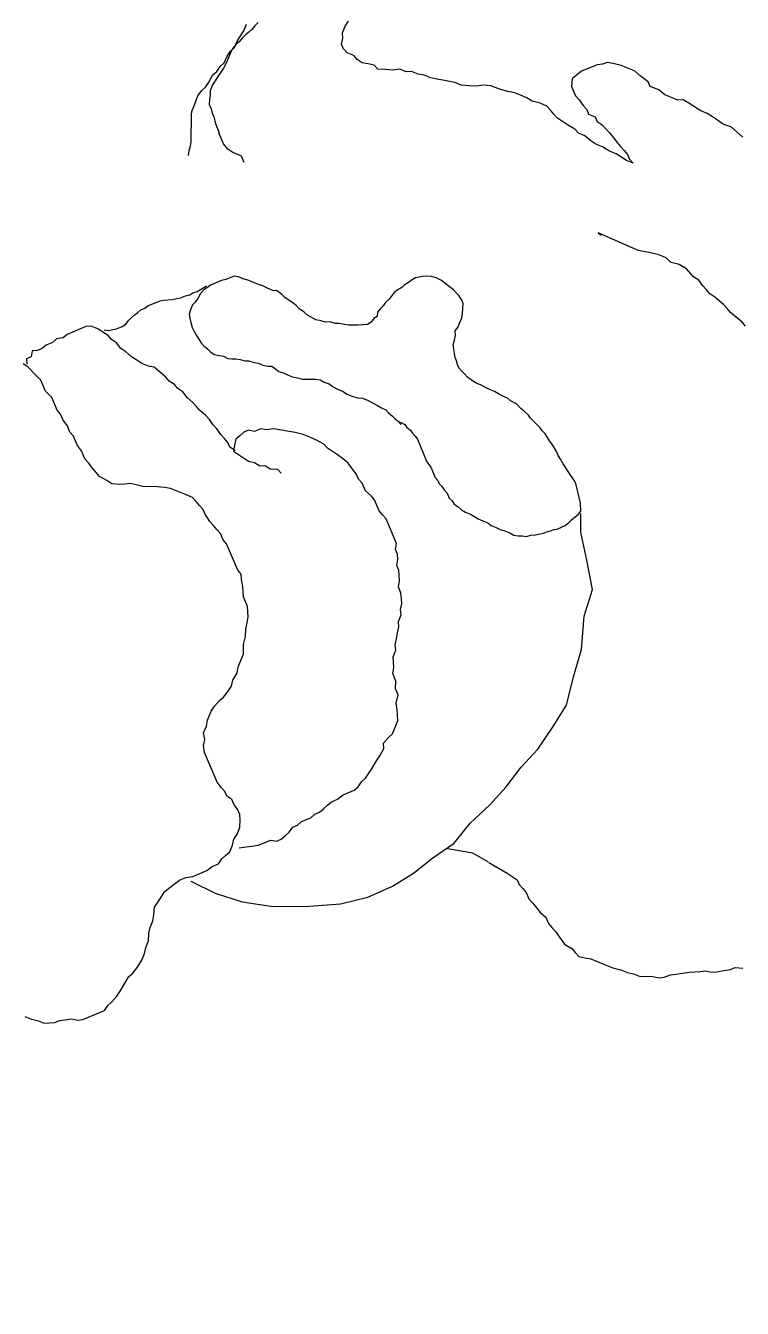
# Model space of a CAD drawing. Header units: millimetres. Extents: x 9159 to 17971, y 10368 to 13314.
# Drawn here: x 14282.7 to 14312.4, y 11344.9 to 11398 of the extents above; entities that cross this region are included whole.
import ezdxf

# ---------------------------------------------------------------- set-up
doc = ezdxf.new("R2010")
doc.units = ezdxf.units.MM
doc.header["$LTSCALE"] = 5
doc.layers.add('600-User-2D', color=7, linetype='Continuous')
doc.layers.add('SAF_DOSEME', color=147, linetype='Continuous', lineweight=0)

# ---------------------------------------------------------------- blocks, each defined once
blk = doc.blocks.new('CUOCO')
at = {"layer": '600-User-2D'}
for p, q in [((-7.306, 43.668), (-7.576, 43.544)), ((-7.102, 43.816), (-7.306, 43.668)), ((-6.833, 43.941), (-7.102, 43.816)), ((-7.852, 43.198), (-7.924, 43.001)), ((-7.714, 43.371), (-7.852, 43.198)), ((-7.576, 43.544), (-7.714, 43.371)), ((-8.225, 42.591), (-8.428, 42.442)), ((-8.062, 42.829), (-8.225, 42.591)), ((-7.924, 43.001), (-8.062, 42.829)), ((-8.566, 42.269), (-8.904, 41.351)), ((-8.428, 42.442), (-8.566, 42.269)), ((-8.904, 41.351), (-8.846, 41.106)), ((-8.846, 41.106), (-8.852, 40.885)), ((-8.852, 40.885), (-8.818, 40.574)), ((-8.818, 40.574), (-8.759, 40.329)), ((-8.759, 40.329), (-8.659, 39.994)), ((-8.659, 39.994), (-8.558, 39.659)), ((-8.558, 39.659), (-8.565, 39.438)), ((-8.565, 39.438), (-8.53, 39.127)), ((-8.53, 39.127), (-8.43, 38.792)), ((-8.43, 38.792), (-8.306, 38.523)), ((-8.306, 38.523), (-8.157, 38.319)), ((-8.157, 38.319), (-8.033, 38.05)), ((-8.033, 38.05), (-7.818, 37.822)), ((-7.818, 37.822), (-7.67, 37.619)), ((-7.67, 37.619), (-7.545, 37.349)), ((-7.545, 37.349), (-7.397, 37.146)), ((-7.397, 37.146), (-7.182, 36.918)), ((-7.182, 36.918), (-7.124, 36.673)), ((-7.124, 36.673), (-7.065, 36.428)), ((-7.065, 36.428), (-7.006, 36.182)), ((-7.006, 36.182), (-7.013, 35.961)), ((-7.044, 35.675), (-7.075, 35.388)), ((-7.013, 35.961), (-7.044, 35.675)), ((-7.171, 35.126), (-7.334, 34.888)), ((-7.075, 35.388), (-7.171, 35.126)), ((-8.481, 34.676), (-9.497, 34.107)), ((-7.424, 35.082), (-8.481, 34.676)), ((-7.334, 34.888), (-7.551, 34.297)), ((-9.497, 34.107), (-10.514, 33.294)), ((-7.551, 34.297), (-7.582, 34.011)), ((-7.582, 34.011), (-7.678, 33.748)), ((-7.678, 33.748), (-7.62, 33.503)), ((-7.62, 33.503), (-7.626, 33.282)), ((-10.514, 33.294), (-11.53, 32.197)), ((-7.626, 33.282), (-7.633, 33.061)), ((-7.633, 33.061), (-7.509, 32.792)), ((-7.778, 32.667), (-7.94, 32.429)), ((-7.509, 32.792), (-7.36, 32.588)), ((-7.36, 32.588), (-7.301, 32.343)), ((-11.53, 32.197), (-12.343, 31.181)), ((-8.241, 32.018), (-8.434, 31.493)), ((-8.079, 32.257), (-8.241, 32.018)), ((-7.94, 32.429), (-8.079, 32.257)), ((-7.301, 32.343), (-7.177, 32.074)), ((-7.177, 32.074), (-6.963, 31.846)), ((-8.434, 31.493), (-8.638, 31.345)), ((-6.963, 31.846), (-6.79, 31.708)), ((-6.79, 31.708), (-6.593, 31.635)), ((-6.593, 31.635), (-6.306, 31.604)), ((-6.306, 31.604), (-6.109, 31.532)), ((-6.109, 31.532), (-5.864, 31.59)), ((-5.864, 31.59), (-5.667, 31.518)), ((-5.667, 31.518), (-5.446, 31.511)), ((-5.446, 31.511), (-5.159, 31.48)), ((-5.159, 31.48), (-3.912, 31.021)), ((-12.343, 31.181), (-12.912, 30.166)), ((-8.717, 30.927), (-8.724, 30.706)), ((-8.71, 31.148), (-8.717, 30.927)), ((-8.638, 31.345), (-8.71, 31.148)), ((-3.912, 31.021), (-3.674, 30.859)), ((-3.674, 30.859), (-3.525, 30.655)), ((-8.665, 30.461), (-8.737, 30.264)), ((-8.724, 30.706), (-8.665, 30.461)), ((-3.525, 30.655), (-3.287, 30.493)), ((-3.287, 30.493), (-3.162, 30.223)), ((-12.912, 30.166), (-13.278, 29.109)), ((-8.744, 30.043), (-8.889, 29.65)), ((-8.737, 30.264), (-8.744, 30.043)), ((-3.162, 30.223), (-3.014, 30.02)), ((-3.014, 30.02), (-2.848, 29.661)), ((-8.896, 29.429), (-8.968, 29.232)), ((-8.889, 29.65), (-8.896, 29.429)), ((-2.848, 29.661), (-2.789, 29.415)), ((-2.789, 29.415), (-2.754, 29.105)), ((-13.278, 29.109), (-13.481, 28.093)), ((-8.982, 28.79), (-8.989, 28.569)), ((-8.975, 29.011), (-8.982, 28.79)), ((-8.968, 29.232), (-8.975, 29.011)), ((-2.754, 29.105), (-2.761, 28.884)), ((-2.761, 28.884), (-2.727, 28.573)), ((-9.085, 28.307), (-9.116, 28.02)), ((-8.989, 28.569), (-9.085, 28.307)), ((-2.727, 28.573), (-2.668, 28.328)), ((-2.668, 28.328), (-2.519, 28.124)), ((-13.481, 28.093), (-13.563, 27.078)), ((-9.116, 28.02), (-9.285, 27.561)), ((-2.519, 28.124), (-2.419, 27.789)), ((-2.419, 27.789), (-2.27, 27.586)), ((-9.285, 27.561), (-9.292, 27.34)), ((-9.292, 27.34), (-9.233, 27.095)), ((-2.27, 27.586), (-2.146, 27.316)), ((-2.146, 27.316), (-2.021, 27.047)), ((-13.563, 27.078), (-13.725, 26.021)), ((-9.233, 27.095), (-9.24, 26.874)), ((-9.24, 26.874), (-9.181, 26.628)), ((-9.181, 26.628), (-9.123, 26.383)), ((-2.021, 27.047), (-1.741, 26.795)), ((-1.741, 26.795), (-1.551, 26.501)), ((-14.549, 25.729), (-13.706, 26.385)), ((-9.123, 26.383), (-9.022, 26.048)), ((-1.551, 26.501), (-1.337, 26.274)), ((-1.337, 26.274), (-1.188, 26.07)), ((-1.188, 26.07), (-1.04, 25.866)), ((6.621, 26.026), (6.849, 26.24)), ((6.849, 26.24), (7.094, 26.299)), ((7.094, 26.299), (7.429, 26.399)), ((7.429, 26.399), (7.65, 26.392)), ((7.65, 26.392), (7.871, 26.385)), ((7.871, 26.385), (8.158, 26.354)), ((8.158, 26.354), (8.379, 26.347)), ((8.379, 26.347), (8.707, 26.226)), ((8.707, 26.226), (8.994, 26.195)), ((8.994, 26.195), (9.388, 26.05)), ((-19.903, 25.533), (-20.238, 25.433)), ((-19.551, 25.478), (-19.903, 25.533)), ((-15.272, 25.515), (-14.549, 25.729)), ((-13.725, 26.021), (-13.563, 24.965)), ((-9.022, 26.048), (-8.963, 25.803)), ((-8.963, 25.803), (-8.863, 25.468)), ((-1.04, 25.866), (-0.694, 25.59)), ((-0.694, 25.59), (-0.3, 25.445)), ((5.848, 25.342), (6.141, 25.532)), ((6.141, 25.532), (6.345, 25.68)), ((6.345, 25.68), (6.483, 25.853)), ((6.483, 25.853), (6.621, 26.026)), ((9.388, 26.05), (9.609, 26.043)), ((9.609, 26.043), (9.872, 25.947)), ((9.872, 25.947), (10.158, 25.916)), ((10.158, 25.916), (10.421, 25.819)), ((10.421, 25.819), (10.642, 25.812)), ((10.642, 25.812), (11.167, 25.619)), ((11.167, 25.619), (11.543, 25.629)), ((11.543, 25.629), (12.003, 25.46)), ((12.756, 25.481), (13.001, 25.539)), ((-21.357, 25.025), (-21.716, 24.86)), ((-21.088, 25.15), (-21.357, 25.025)), ((-20.884, 25.298), (-21.088, 25.15)), ((-20.68, 25.447), (-20.884, 25.298)), ((-20.459, 25.44), (-20.68, 25.447)), ((-20.238, 25.433), (-20.459, 25.44)), ((-19.264, 25.447), (-19.551, 25.478)), ((-19.043, 25.44), (-19.264, 25.447)), ((-18.822, 25.433), (-19.043, 25.44)), ((-18.56, 25.336), (-18.822, 25.433)), ((-18.249, 25.371), (-18.56, 25.336)), ((-17.962, 25.34), (-18.249, 25.371)), ((-17.741, 25.333), (-17.962, 25.34)), ((-17.52, 25.326), (-17.741, 25.333)), ((-17.257, 25.229), (-17.52, 25.326)), ((-17.036, 25.223), (-17.257, 25.229)), ((-16.815, 25.216), (-17.036, 25.223)), ((-16.618, 25.143), (-16.815, 25.216)), ((-16.373, 25.202), (-16.618, 25.143)), ((-16.128, 25.261), (-16.373, 25.202)), ((-15.284, 25.513), (-16.128, 25.261)), ((-8.863, 25.468), (-8.69, 25.33)), ((-8.69, 25.33), (-8.656, 25.02)), ((-8.656, 25.02), (-8.663, 24.799)), ((-0.3, 25.445), (-0.128, 25.307)), ((-0.128, 25.307), (0.045, 25.169)), ((0.045, 25.169), (0.283, 25.007)), ((0.283, 25.007), (0.456, 24.868)), ((5.482, 24.955), (5.71, 25.169)), ((5.71, 25.169), (5.848, 25.342)), ((12.003, 25.46), (12.379, 25.47)), ((12.379, 25.47), (12.756, 25.481)), ((13.06, 25.294), (12.887, 25.432)), ((12.988, 25.098), (13.06, 25.294)), ((13.136, 24.894), (12.988, 25.098)), ((-22.279, 24.545), (-22.549, 24.421)), ((-21.986, 24.735), (-22.279, 24.545)), ((-21.716, 24.86), (-21.986, 24.735)), ((-13.563, 24.965), (-13.563, 23.868)), ((-8.663, 24.799), (-8.538, 24.529)), ((-8.538, 24.529), (-8.414, 24.26)), ((0.456, 24.868), (0.677, 24.862)), ((0.677, 24.862), (1.793, 24.451)), ((4.512, 24.344), (4.781, 24.468)), ((4.781, 24.468), (5.05, 24.593)), ((5.05, 24.593), (5.254, 24.741)), ((5.254, 24.741), (5.482, 24.955)), ((12.919, 24.303), (12.926, 24.524)), ((12.926, 24.524), (12.998, 24.721)), ((12.998, 24.721), (13.136, 24.894)), ((-23.16, 23.976), (-23.388, 23.762)), ((-23.022, 24.148), (-23.16, 23.976)), ((-22.752, 24.273), (-23.022, 24.148)), ((-22.549, 24.421), (-22.752, 24.273)), ((-8.414, 24.26), (-8.241, 24.122)), ((-8.241, 24.122), (-8.068, 23.984)), ((-8.068, 23.984), (-7.83, 23.822)), ((1.793, 24.451), (2.014, 24.444)), ((2.014, 24.444), (2.277, 24.347)), ((2.277, 24.347), (2.498, 24.34)), ((2.498, 24.34), (2.719, 24.334)), ((2.719, 24.334), (2.94, 24.327)), ((2.94, 24.327), (3.292, 24.271)), ((3.292, 24.271), (3.489, 24.199)), ((3.489, 24.199), (3.71, 24.192)), ((3.71, 24.192), (3.931, 24.185)), ((3.931, 24.185), (4.152, 24.178)), ((4.152, 24.178), (4.512, 24.344)), ((12.815, 23.82), (12.822, 24.041)), ((12.822, 24.041), (12.919, 24.303)), ((-23.73, 23.44), (-23.826, 23.178)), ((-23.591, 23.613), (-23.73, 23.44)), ((-23.388, 23.762), (-23.591, 23.613)), ((-13.563, 23.868), (-13.481, 22.852)), ((-7.83, 23.822), (-7.64, 23.528)), ((-7.64, 23.528), (-7.377, 23.431)), ((-7.377, 23.431), (-7.163, 23.204)), ((12.646, 23.361), (12.653, 23.582)), ((12.653, 23.582), (12.815, 23.82)), ((-23.964, 23.005), (-24.126, 22.767)), ((-23.826, 23.178), (-23.964, 23.005)), ((-7.163, 23.204), (-6.835, 23.083)), ((-6.835, 23.083), (-6.686, 22.879)), ((-6.686, 22.879), (-6.513, 22.741)), ((12.356, 22.574), (12.646, 23.361)), ((-24.427, 22.356), (-24.565, 22.184)), ((-24.289, 22.529), (-24.427, 22.356)), ((-24.126, 22.767), (-24.289, 22.529)), ((-13.481, 22.852), (-13.319, 21.836)), ((-6.513, 22.741), (-6.34, 22.603)), ((-6.34, 22.603), (-6.216, 22.334)), ((-6.216, 22.334), (-6.043, 22.195)), ((11.949, 22.277), (12.218, 22.401)), ((12.218, 22.401), (12.356, 22.574)), ((-24.907, 21.862), (-25.045, 21.69)), ((-24.703, 22.011), (-24.907, 21.862)), ((-24.565, 22.184), (-24.703, 22.011)), ((-13.319, 21.836), (-13.237, 20.82)), ((-6.043, 22.195), (-5.895, 21.992)), ((-5.895, 21.992), (-5.746, 21.788)), ((9.186, 21.655), (9.39, 21.803)), ((9.39, 21.803), (9.659, 21.928)), ((9.659, 21.928), (9.904, 21.986)), ((9.904, 21.986), (10.15, 22.045)), ((10.15, 22.045), (10.46, 22.08)), ((10.46, 22.08), (10.706, 22.138)), ((10.706, 22.138), (10.992, 22.107)), ((10.992, 22.107), (11.238, 22.166)), ((11.238, 22.166), (11.459, 22.159)), ((11.503, 21.844), (11.421, 21.711)), ((11.459, 22.159), (11.704, 22.218)), ((11.595, 22.006), (11.503, 21.844)), ((11.734, 22.119), (11.595, 22.006)), ((11.704, 22.218), (11.949, 22.277)), ((-25.207, 21.451), (-25.369, 21.213)), ((-25.045, 21.69), (-25.207, 21.451)), ((-5.746, 21.788), (-5.597, 21.584)), ((-5.597, 21.584), (-5.425, 21.446)), ((-5.425, 21.446), (-5.3, 21.177)), ((3.466, 21.302), (3.221, 21.243)), ((3.67, 21.451), (3.466, 21.302)), ((4.16, 21.568), (3.67, 21.451)), ((4.406, 21.627), (4.16, 21.568)), ((4.381, 21.561), (4.627, 21.62)), ((4.554, 21.423), (4.406, 21.627)), ((4.703, 21.219), (4.554, 21.423)), ((4.627, 21.62), (4.824, 21.547)), ((4.824, 21.547), (5.045, 21.54)), ((5.045, 21.54), (5.266, 21.534)), ((5.266, 21.534), (5.552, 21.503)), ((5.552, 21.503), (5.773, 21.496)), ((5.773, 21.496), (6.06, 21.465)), ((6.06, 21.465), (6.281, 21.458)), ((6.281, 21.458), (6.592, 21.492)), ((6.592, 21.492), (6.813, 21.485)), ((6.813, 21.485), (7.034, 21.479)), ((7.034, 21.479), (7.345, 21.513)), ((7.345, 21.513), (7.632, 21.482)), ((7.632, 21.482), (7.877, 21.541)), ((7.877, 21.541), (8.098, 21.534)), ((8.098, 21.534), (8.343, 21.593)), ((8.343, 21.593), (8.564, 21.586)), ((8.564, 21.586), (9.186, 21.655)), ((11.336, 21.481), (11.301, 21.297)), ((11.301, 21.297), (11.335, 21.122)), ((11.421, 21.711), (11.336, 21.481)), ((-25.442, 21.016), (-25.67, 20.802)), ((-25.369, 21.213), (-25.442, 21.016)), ((-13.237, 20.82), (-12.993, 19.764)), ((-5.3, 21.177), (-5.127, 21.039)), ((-5.127, 21.039), (-4.979, 20.835)), ((-4.979, 20.835), (-4.806, 20.697)), ((2.61, 20.798), (2.389, 20.805)), ((2.838, 21.012), (2.61, 20.798)), ((3.083, 21.071), (2.838, 21.012)), ((3.221, 21.243), (3.083, 21.071)), ((4.617, 20.581), (4.689, 20.777)), ((4.689, 20.777), (4.696, 20.998)), ((4.696, 20.998), (4.703, 21.219)), ((11.344, 20.791), (11.309, 20.608)), ((11.335, 21.122), (11.339, 20.957)), ((11.339, 20.957), (11.344, 20.791)), ((-4.806, 20.697), (-4.633, 20.559)), ((-4.633, 20.559), (-4.371, 20.462)), ((-4.371, 20.462), (-4.222, 20.259)), ((-4.222, 20.259), (-4.049, 20.121)), ((4.316, 20.17), (4.413, 20.432)), ((4.413, 20.432), (4.617, 20.581)), ((11.25, 20.27), (11.226, 20.116)), ((11.314, 20.443), (11.25, 20.27)), ((11.309, 20.608), (11.314, 20.443)), ((-12.993, 19.764), (-12.709, 18.708)), ((-4.049, 20.121), (-3.877, 19.982)), ((-3.877, 19.982), (-3.68, 19.91)), ((-3.68, 19.91), (-3.531, 19.706)), ((-3.531, 19.706), (-3.358, 19.568)), ((3.747, 19.634), (3.95, 19.783)), ((3.95, 19.783), (4.113, 20.021)), ((4.113, 20.021), (4.316, 20.17)), ((11.226, 20.116), (11.035, 19.597)), ((-3.358, 19.568), (-3.161, 19.496)), ((-3.161, 19.496), (-3.013, 19.292)), ((-3.013, 19.292), (-1.963, 18.905)), ((2.932, 19.041), (3.225, 19.23)), ((3.225, 19.23), (3.429, 19.379)), ((3.429, 19.379), (3.747, 19.634)), ((7.381, 19.177), (7.242, 19.065)), ((7.568, 19.24), (7.381, 19.177)), ((7.707, 19.352), (7.568, 19.24)), ((7.886, 19.482), (7.707, 19.352)), ((8.062, 19.515), (7.886, 19.482)), ((8.227, 19.52), (8.062, 19.515)), ((8.431, 19.543), (8.227, 19.52)), ((8.597, 19.547), (8.431, 19.543)), ((8.78, 19.512), (8.597, 19.547)), ((8.963, 19.478), (8.78, 19.512)), ((9.176, 19.432), (8.963, 19.478)), ((9.32, 19.379), (9.176, 19.432)), ((9.511, 19.276), (9.32, 19.379)), ((9.673, 19.184), (9.511, 19.276)), ((9.806, 19.102), (9.673, 19.184)), ((10.722, 19.19), (10.629, 19.028)), ((10.843, 19.341), (10.722, 19.19)), ((10.953, 19.464), (10.843, 19.341)), ((11.035, 19.597), (10.953, 19.464)), ((-12.709, 18.708), (-12.058, 17.692)), ((-1.963, 18.905), (-1.741, 18.899)), ((-1.741, 18.899), (-1.52, 18.892)), ((-1.52, 18.892), (-1.061, 18.722)), ((-1.061, 18.722), (-0.84, 18.716)), ((-0.84, 18.716), (-0.529, 18.75)), ((-0.529, 18.75), (-0.201, 18.629)), ((-0.201, 18.629), (0.02, 18.622)), ((0.02, 18.622), (0.217, 18.55)), ((1.347, 18.581), (1.592, 18.64)), ((1.592, 18.64), (1.837, 18.699)), ((1.837, 18.699), (2.058, 18.692)), ((2.058, 18.692), (2.393, 18.792)), ((2.393, 18.792), (2.662, 18.916)), ((2.662, 18.916), (2.932, 19.041)), ((6.824, 18.729), (6.713, 18.606)), ((6.992, 18.83), (6.824, 18.729)), ((7.131, 18.943), (6.992, 18.83)), ((7.242, 19.065), (7.131, 18.943)), ((9.908, 18.934), (9.806, 19.102)), ((9.999, 18.737), (9.908, 18.934)), ((10.003, 18.572), (9.999, 18.737)), ((10.473, 18.693), (10.381, 18.531)), ((10.547, 18.894), (10.473, 18.693)), ((10.629, 19.028), (10.547, 18.894)), ((0.217, 18.55), (0.791, 18.488)), ((0.791, 18.488), (1.101, 18.522)), ((1.101, 18.522), (1.347, 18.581)), ((6.001, 18.182), (5.89, 18.059)), ((6.18, 18.312), (6.001, 18.182)), ((6.366, 18.374), (6.18, 18.312)), ((6.505, 18.487), (6.366, 18.374)), ((6.713, 18.606), (6.505, 18.487)), ((10.055, 18.357), (10.003, 18.572)), ((10.117, 18.17), (10.055, 18.357)), ((10.14, 17.966), (10.117, 18.17)), ((10.264, 18.214), (10.24, 18.06)), ((10.357, 18.376), (10.264, 18.214)), ((10.381, 18.531), (10.357, 18.376)), ((-12.058, 17.692), (-11.449, 16.676)), ((4.808, 17.608), (4.64, 17.506)), ((4.987, 17.738), (4.808, 17.608)), ((5.184, 17.829), (4.987, 17.738)), ((5.37, 17.891), (5.184, 17.829)), ((5.539, 17.993), (5.37, 17.891)), ((5.714, 18.026), (5.539, 17.993)), ((5.89, 18.059), (5.714, 18.026)), ((9.912, 17.167), (10.081, 17.628)), ((10.081, 17.628), (10.105, 17.782)), ((10.105, 17.782), (10.14, 17.966)), ((10.184, 17.819), (10.163, 17.761)), ((10.24, 18.06), (10.184, 17.819)), ((4.258, 17.091), (4.119, 16.979)), ((4.419, 17.261), (4.258, 17.091)), ((4.529, 17.383), (4.419, 17.261)), ((4.64, 17.506), (4.529, 17.383)), ((9.819, 17.005), (9.912, 17.167)), ((-11.449, 16.676), (-10.514, 15.66)), ((2.922, 16.57), (2.685, 16.461)), ((3.137, 16.621), (2.922, 16.57)), ((3.373, 16.73), (3.137, 16.621)), ((3.56, 16.792), (3.373, 16.73)), ((3.735, 16.826), (3.56, 16.792)), ((3.932, 16.917), (3.735, 16.826)), ((4.119, 16.979), (3.932, 16.917)), ((9.356, 16.457), (9.553, 16.547)), ((9.553, 16.547), (9.692, 16.66)), ((9.692, 16.66), (9.819, 17.005)), ((-4.766, 16.033), (-4.963, 15.942)), ((-4.569, 16.123), (-4.766, 16.033)), ((-4.393, 16.157), (-4.569, 16.123)), ((-4.206, 16.219), (-4.393, 16.157)), ((-4.009, 16.31), (-4.206, 16.219)), ((-3.823, 16.372), (-4.009, 16.31)), ((-3.618, 16.395), (-3.823, 16.372)), ((-3.443, 16.428), (-3.618, 16.395)), ((-3.288, 16.404), (-3.443, 16.428)), ((-3.123, 16.408), (-3.288, 16.404)), ((-2.921, 16.334), (-3.123, 16.408)), ((-2.727, 16.328), (-2.921, 16.334)), ((-2.573, 16.304), (-2.727, 16.328)), ((-2.407, 16.309), (-2.573, 16.304)), ((-2.263, 16.256), (-2.407, 16.309)), ((-2.098, 16.26), (-2.263, 16.256)), ((-1.666, 16.101), (-2.098, 16.26)), ((-1.512, 16.077), (-1.666, 16.101)), ((-1.357, 16.053), (-1.512, 16.077)), ((-0.435, 15.713), (-1.357, 16.053)), ((1.718, 15.967), (1.532, 15.904)), ((1.944, 16.047), (1.718, 15.967)), ((2.131, 16.109), (1.944, 16.047)), ((2.367, 16.218), (2.131, 16.109)), ((2.517, 16.359), (2.367, 16.218)), ((2.685, 16.461), (2.517, 16.359)), ((8.163, 15.882), (8.36, 15.973)), ((8.36, 15.973), (8.586, 16.053)), ((8.586, 16.053), (8.754, 16.155)), ((8.754, 16.155), (8.951, 16.246)), ((8.951, 16.246), (9.148, 16.337)), ((9.148, 16.337), (9.356, 16.457)), ((-10.514, 15.66), (-9.945, 14.644)), ((-6.073, 15.501), (-6.213, 15.389)), ((-5.887, 15.563), (-6.073, 15.501)), ((-5.69, 15.654), (-5.887, 15.563)), ((-5.522, 15.755), (-5.69, 15.654)), ((-5.335, 15.817), (-5.522, 15.755)), ((-5.138, 15.908), (-5.335, 15.817)), ((-4.963, 15.942), (-5.138, 15.908)), ((-0.281, 15.689), (-0.435, 15.713)), ((-0.115, 15.694), (-0.281, 15.689)), ((0.039, 15.669), (-0.115, 15.694)), ((0.215, 15.703), (0.039, 15.669)), ((0.37, 15.679), (0.215, 15.703)), ((0.556, 15.741), (0.37, 15.679)), ((0.635, 15.777), (0.48, 15.801)), ((0.811, 15.81), (0.635, 15.777)), ((0.976, 15.815), (0.811, 15.81)), ((1.18, 15.838), (0.976, 15.815)), ((1.346, 15.842), (1.18, 15.838)), ((1.532, 15.904), (1.346, 15.842)), ((6.061, 15.414), (6.434, 15.538)), ((6.434, 15.538), (6.638, 15.561)), ((6.638, 15.561), (6.854, 15.612)), ((6.854, 15.612), (7.048, 15.606)), ((7.048, 15.606), (7.223, 15.64)), ((7.223, 15.64), (7.439, 15.691)), ((7.439, 15.691), (7.614, 15.725)), ((7.614, 15.725), (7.78, 15.729)), ((7.78, 15.729), (8.024, 15.77)), ((8.024, 15.77), (8.163, 15.882)), ((-6.555, 14.992), (-6.676, 14.84)), ((-6.463, 15.154), (-6.555, 14.992)), ((-6.323, 15.266), (-6.463, 15.154)), ((-6.213, 15.389), (-6.323, 15.266)), ((5.285, 14.817), (5.396, 14.94)), ((5.396, 14.94), (5.593, 15.031)), ((5.593, 15.031), (5.714, 15.182)), ((5.714, 15.182), (5.882, 15.284)), ((5.882, 15.284), (6.061, 15.414)), ((-9.945, 14.644), (-8.888, 13.994)), ((-6.904, 14.401), (-6.985, 14.267)), ((-6.851, 14.545), (-6.904, 14.401)), ((-6.769, 14.678), (-6.851, 14.545)), ((-6.676, 14.84), (-6.769, 14.678)), ((4.696, 14.282), (4.807, 14.405)), ((4.807, 14.405), (4.967, 14.574)), ((4.967, 14.574), (5.107, 14.687)), ((5.107, 14.687), (5.285, 14.817)), ((14.658, 14.628), (14.638, 14.635)), ((14.773, 14.491), (14.658, 14.628)), ((14.872, 14.313), (14.773, 14.491)), ((-8.888, 13.994), (-7.871, 13.385)), ((-7.12, 13.99), (-7.237, 13.673)), ((-7.038, 14.123), (-7.12, 13.99)), ((-6.985, 14.267), (-7.038, 14.123)), ((4.419, 13.796), (4.454, 13.979)), ((4.454, 13.979), (4.575, 14.13)), ((4.575, 14.13), (4.696, 14.282)), ((14.987, 14.177), (14.872, 14.313)), ((15.789, 13.411), (14.987, 14.177)), ((-7.871, 13.385), (-7.302, 12.857)), ((-7.238, 13.314), (-7.244, 13.12)), ((-7.237, 13.673), (-7.243, 13.479)), ((-7.243, 13.479), (-7.238, 13.314)), ((4.452, 13.62), (4.419, 13.796)), ((4.428, 13.465), (4.452, 13.62)), ((4.54, 13.326), (4.428, 13.465)), ((4.574, 13.15), (4.54, 13.326)), ((15.903, 13.275), (15.789, 13.411)), ((-7.244, 13.12), (-7.268, 12.966)), ((-7.268, 12.966), (-7.235, 12.79)), ((-7.235, 12.79), (-6.989, 12.569)), ((4.578, 12.985), (4.574, 13.15)), ((4.612, 12.809), (4.578, 12.985)), ((4.606, 12.615), (4.612, 12.809)), ((12.851, 13.137), (13.114, 13.04)), ((13.114, 13.04), (13.473, 13.206)), ((13.473, 13.206), (13.718, 13.265)), ((13.718, 13.265), (14.005, 13.234)), ((14.005, 13.234), (14.464, 13.064)), ((14.493, 13.041), (14.413, 13.096)), ((14.802, 12.928), (14.493, 13.041)), ((14.948, 12.849), (14.802, 12.928)), ((15.094, 12.77), (14.948, 12.849)), ((15.248, 12.713), (15.094, 12.77)), ((15.887, 13.286), (16.012, 13.016)), ((16.012, 13.016), (16.178, 12.657)), ((-6.989, 12.569), (-6.827, 12.476)), ((-6.827, 12.476), (-6.665, 12.384)), ((-6.665, 12.384), (-6.474, 12.281)), ((-6.474, 12.281), (-6.311, 12.189)), ((-0.787, 12.182), (-0.6, 12.244)), ((-0.6, 12.244), (-0.364, 12.353)), ((-0.364, 12.353), (-0.149, 12.404)), ((-0.149, 12.404), (0.027, 12.438)), ((0.027, 12.438), (0.221, 12.432)), ((0.221, 12.432), (0.386, 12.436)), ((0.386, 12.436), (0.551, 12.441)), ((0.551, 12.441), (0.695, 12.388)), ((0.695, 12.388), (0.829, 12.306)), ((0.829, 12.306), (0.973, 12.253)), ((0.973, 12.253), (1.106, 12.171)), ((4.673, 12.264), (4.606, 12.615)), ((4.638, 12.081), (4.673, 12.264)), ((15.416, 12.627), (15.248, 12.713)), ((15.592, 12.562), (15.416, 12.627)), ((15.736, 12.409), (15.592, 12.562)), ((15.857, 12.264), (15.736, 12.409)), ((15.987, 12.141), (15.857, 12.264)), ((16.178, 12.657), (16.236, 12.412)), ((16.236, 12.412), (16.23, 12.191)), ((-6.311, 12.189), (-6.139, 12.125)), ((-6.139, 12.125), (-5.829, 12.077)), ((-5.829, 12.077), (-5.675, 12.052)), ((-5.675, 12.052), (-5.308, 11.983)), ((-5.308, 11.983), (-5.096, 11.937)), ((-5.096, 11.937), (-4.912, 11.902)), ((-4.912, 11.902), (-4.74, 11.839)), ((-4.74, 11.839), (-4.585, 11.815)), ((-4.585, 11.815), (-4.373, 11.769)), ((-4.373, 11.769), (-4.218, 11.745)), ((-4.218, 11.745), (-4.064, 11.721)), ((-4.064, 11.721), (-3.88, 11.686)), ((-2.608, 11.675), (-2.433, 11.709)), ((-2.433, 11.709), (-2.17, 11.71)), ((-2.17, 11.71), (-1.905, 11.809)), ((-1.905, 11.809), (-1.74, 11.813)), ((-1.74, 11.813), (-1.543, 11.904)), ((-1.543, 11.904), (-1.357, 11.966)), ((-1.357, 11.966), (-1.17, 12.029)), ((-1.17, 12.029), (-0.973, 12.119)), ((-0.973, 12.119), (-0.787, 12.182)), ((1.106, 12.171), (1.287, 12.039)), ((1.287, 12.039), (1.42, 11.958)), ((1.42, 11.958), (1.522, 11.789)), ((1.522, 11.789), (1.623, 11.621)), ((4.573, 11.549), (4.608, 11.732)), ((4.603, 11.897), (4.638, 12.081)), ((4.608, 11.732), (4.603, 11.897)), ((16.099, 11.9), (15.987, 12.141)), ((16.152, 11.706), (16.099, 11.9)), ((16.205, 11.511), (16.152, 11.706)), ((16.23, 12.191), (16.288, 11.946)), ((16.288, 11.946), (16.389, 11.611)), ((-3.88, 11.686), (-3.715, 11.69)), ((-3.715, 11.69), (-3.56, 11.666)), ((-3.56, 11.666), (-3.395, 11.671)), ((-3.395, 11.671), (-3.23, 11.675)), ((-3.23, 11.675), (-2.997, 11.687)), ((-2.997, 11.687), (-2.842, 11.663)), ((-2.842, 11.663), (-2.608, 11.675)), ((1.623, 11.621), (1.775, 11.5)), ((1.775, 11.5), (1.808, 11.324)), ((1.808, 11.324), (1.899, 11.127)), ((4.35, 10.944), (4.514, 11.211)), ((4.514, 11.211), (4.538, 11.365)), ((4.538, 11.365), (4.573, 11.549)), ((16.251, 11.295), (16.205, 11.511)), ((16.304, 11.1), (16.251, 11.295)), ((16.389, 11.611), (16.382, 11.39)), ((16.382, 11.39), (16.441, 11.145)), ((1.899, 11.127), (1.99, 10.93)), ((1.99, 10.93), (2.103, 10.791)), ((2.103, 10.791), (2.244, 10.641)), ((2.244, 10.641), (2.385, 10.491)), ((3.921, 10.579), (4.09, 10.681)), ((4.09, 10.681), (4.24, 10.822)), ((4.24, 10.822), (4.35, 10.944)), ((16.371, 10.875), (16.304, 11.1)), ((16.566, 10.454), (16.371, 10.875)), ((16.441, 11.145), (16.434, 10.924)), ((16.434, 10.924), (16.558, 10.655)), ((16.558, 10.655), (16.617, 10.41)), ((2.385, 10.491), (2.557, 10.427)), ((2.557, 10.427), (2.741, 10.393)), ((2.741, 10.393), (2.906, 10.397)), ((2.906, 10.397), (3.071, 10.402)), ((3.071, 10.402), (3.276, 10.424)), ((3.276, 10.424), (3.52, 10.465)), ((3.52, 10.465), (3.696, 10.499)), ((3.696, 10.499), (3.921, 10.579)), ((16.642, 10.251), (16.566, 10.454)), ((16.617, 10.41), (16.61, 10.189)), ((16.61, 10.189), (16.735, 9.919)), ((16.665, 10.043), (16.642, 10.251)), ((16.652, 9.872), (16.665, 10.043)), ((16.683, 9.686), (16.652, 9.872)), ((16.685, 9.486), (16.683, 9.686)), ((16.735, 9.919), (16.852, 9.429)), ((16.659, 9.145), (16.672, 9.315)), ((16.691, 8.959), (16.659, 9.145)), ((16.672, 9.315), (16.685, 9.486)), ((16.852, 9.429), (16.977, 9.16)), ((16.692, 8.758), (16.691, 8.959)), ((12.998, 6.791), (13.267, 6.916)), ((13.267, 6.916), (13.488, 6.909)), ((11.675, 6.235), (11.903, 6.449)), ((11.903, 6.449), (12.124, 6.442)), ((12.124, 6.442), (12.328, 6.591)), ((12.328, 6.591), (12.532, 6.739)), ((12.532, 6.739), (12.777, 6.798)), ((12.777, 6.798), (12.998, 6.791)), ((13.488, 6.909), (13.685, 6.836)), ((13.685, 6.836), (13.834, 6.633)), ((13.834, 6.633), (14.007, 6.494)), ((14.007, 6.494), (14.131, 6.225)), ((11.285, 5.783), (11.447, 6.021)), ((11.447, 6.021), (11.675, 6.235)), ((14.131, 6.225), (14.19, 5.98)), ((10.405, 5.213), (10.608, 5.362)), ((10.608, 5.362), (10.878, 5.486)), ((10.878, 5.486), (11.016, 5.659)), ((11.016, 5.659), (11.285, 5.783)), ((9.32, 4.495), (9.728, 4.792)), ((9.728, 4.792), (9.931, 4.94)), ((9.931, 4.94), (10.135, 5.089)), ((10.135, 5.089), (10.405, 5.213)), ((-0.703, 3.79), (0.709, 4.387)), ((0.709, 4.387), (0.554, 4.37)), ((8.823, 4.156), (9.051, 4.371)), ((9.051, 4.371), (9.32, 4.495)), ((-0.973, 3.665), (-0.703, 3.79)), ((8.433, 3.704), (8.595, 3.942)), ((8.595, 3.942), (8.823, 4.156)), ((-1.674, 3.178), (-1.38, 3.368)), ((-1.38, 3.368), (-0.973, 3.665)), ((7.552, 3.134), (7.846, 3.324)), ((7.846, 3.324), (8.205, 3.49)), ((8.205, 3.49), (8.433, 3.704)), ((-5.01, 2.619), (-4.544, 2.671)), ((-4.544, 2.671), (-4.298, 2.729)), ((-4.298, 2.729), (-4.077, 2.722)), ((-4.077, 2.722), (-3.856, 2.716)), ((-3.856, 2.716), (-3.57, 2.684)), ((-3.57, 2.684), (-3.324, 2.743)), ((-3.324, 2.743), (-2.882, 2.729)), ((-2.882, 2.729), (-2.547, 2.83)), ((-2.547, 2.83), (-2.254, 3.02)), ((-2.254, 3.02), (-1.943, 3.054)), ((-1.943, 3.054), (-1.674, 3.178)), ((6.271, 2.489), (6.565, 2.679)), ((6.565, 2.679), (6.81, 2.737)), ((6.81, 2.737), (7.079, 2.862)), ((7.079, 2.862), (7.349, 2.986)), ((7.349, 2.986), (7.552, 3.134)), ((-6.295, 2.57), (-6.074, 2.563)), ((-6.074, 2.563), (-5.452, 2.633)), ((-5.452, 2.633), (-5.231, 2.626)), ((-5.231, 2.626), (-5.01, 2.619)), ((4.023, 2.05), (4.292, 2.174)), ((4.292, 2.174), (4.513, 2.167)), ((4.513, 2.167), (4.848, 2.267)), ((4.848, 2.267), (5.093, 2.326)), ((5.093, 2.326), (5.339, 2.385)), ((5.339, 2.385), (5.56, 2.378)), ((5.56, 2.378), (5.781, 2.371)), ((5.781, 2.371), (6.002, 2.364)), ((6.002, 2.364), (6.271, 2.489)), ((2.103, 1.49), (2.593, 1.608)), ((2.593, 1.608), (2.862, 1.732)), ((2.862, 1.732), (3.197, 1.832)), ((3.197, 1.832), (3.467, 1.957)), ((3.467, 1.957), (3.712, 2.015)), ((3.712, 2.015), (4.023, 2.05)), ((1.833, 1.366), (2.103, 1.49)), ((2.054, 1.359), (1.833, 1.366)), ((2.251, 1.287), (2.054, 1.359)), ((2.472, 1.28), (2.251, 1.287)), ((2.693, 1.273), (2.472, 1.28)), ((2.914, 1.266), (2.693, 1.273)), ((3.201, 1.235), (2.914, 1.266)), ((3.422, 1.228), (3.201, 1.235)), ((3.643, 1.221), (3.422, 1.228)), ((3.864, 1.214), (3.643, 1.221)), ((4.109, 1.273), (3.864, 1.214)), ((4.306, 1.201), (4.109, 1.273)), ((4.576, 1.325), (4.306, 1.201)), ((4.773, 1.252), (4.576, 1.325)), ((4.994, 1.245), (4.773, 1.252)), ((5.28, 1.214), (4.994, 1.245)), ((5.501, 1.208), (5.28, 1.214)), ((5.895, 1.063), (5.501, 1.208)), ((6.11, 0.835), (5.895, 1.063)), ((6.072, 0.327), (6.103, 0.614)), ((6.103, 0.614), (6.11, 0.835)), ((5.83, -0.329), (6.072, 0.327)), ((5.62, -0.698), (5.692, -0.502)), ((5.692, -0.502), (5.83, -0.329)), ((4.853, -1.161), (5.122, -1.037)), ((5.122, -1.037), (5.416, -0.847)), ((5.416, -0.847), (5.62, -0.698)), ((2.736, -1.648), (3.005, -1.524)), ((3.005, -1.524), (3.316, -1.489)), ((3.316, -1.489), (3.675, -1.323)), ((3.675, -1.323), (3.872, -1.396)), ((3.872, -1.396), (4.273, -1.32)), ((4.273, -1.32), (4.584, -1.285)), ((4.584, -1.285), (4.853, -1.161)), ((1.503, -2.163), (1.748, -2.104)), ((1.748, -2.104), (1.994, -2.045)), ((1.994, -2.045), (2.329, -1.945)), ((2.329, -1.945), (2.467, -1.772)), ((2.467, -1.772), (2.736, -1.648)), ((-0.172, -2.663), (0.139, -2.629)), ((0.139, -2.629), (0.498, -2.463)), ((0.498, -2.463), (0.743, -2.404)), ((0.743, -2.404), (0.988, -2.346)), ((0.988, -2.346), (1.234, -2.287)), ((1.234, -2.287), (1.503, -2.163)), ((-0.483, -2.698), (-0.172, -2.663))]:
    blk.add_line(p, q, dxfattribs=at)

msp = doc.modelspace()

# ---------------------------------------------------------------- linework, layer by layer
at = {"layer": 'SAF_DOSEME', "elevation": 0.001}
msp.add_lwpolyline([(14060.533, 10608.729, -0.142512), (16744.253, 11542.342)], format="xyb", dxfattribs=at)
at = {"layer": 'SAF_DOSEME'}
msp.add_lwpolyline([(14060.534, 10608.729, -0.142512), (16744.253, 11542.342)], format="xyb", dxfattribs=at)
msp.add_arc((17006.909, 6463.267), 5085.862, 92.960319, 125.403201, dxfattribs=at)
msp.add_arc((17006.909, 6463.267), 5085.862, 92.960319, 125.403201, dxfattribs=at)

# ---------------------------------------------------------------- block references
at = {"layer": '600-User-2D', "rotation": 133.0104569652088}
msp.add_blockref('CUOCO', (14310.087, 11391.932), dxfattribs=at)

doc.saveas('drawing.dxf')
